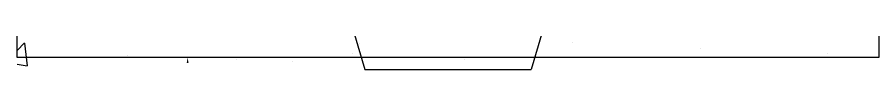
# Model space of a CAD drawing. Header units: inches. Extents: x -90 to 2036, y -33 to 3377.
# Drawn here: x 1337.49 to 1372.93, y 3259.24 to 3260.34 of the extents above; entities that cross this region are included whole.
import ezdxf

# ---------------------------------------------------------------- set-up
doc = ezdxf.new("R2010")
doc.units = ezdxf.units.IN
doc.header["$MEASUREMENT"] = 0
doc.layers.add('First floor Utility', color=69, linetype='CONTINUOUS')

msp = doc.modelspace()

# ---------------------------------------------------------------- linework, layer by layer
at = {"layer": 'First floor Utility', "color": 253, "linetype": 'Continuous'}
for p, q in [((1337.493, 3259.731, -409.449), (1337.493, 3330.597, -409.449)), ((1372.927, 3330.597, -409.449), (1372.927, 3259.731, -409.449)), ((1351.329, 3260.812, -409.449), (1351.785, 3259.239, -409.449)), ((1359.091, 3260.812, -409.449), (1358.635, 3259.239, -409.449)), ((1337.493, 3260.011, -409.449), (1337.794, 3260.325, -409.449)), ((1337.915, 3259.386, -409.449), (1337.806, 3260.321, -409.449)), ((1351.551, 3260.323, -409.449), (1351.551, 3260.323, -409.449)), ((1360.327, 3260.331, -409.449), (1360.327, 3260.331, -409.449)), ((1351.275, 3259.875, -409.449), (1351.275, 3259.875, -409.449)), ((1365.581, 3260.109, -409.449), (1365.581, 3260.109, -409.449)), ((1370.835, 3259.887, -409.449), (1370.835, 3259.887, -409.449)), ((1372.927, 3259.731, -409.449), (1337.493, 3259.731, -409.449)), ((1342.04, 3259.822, -409.449), (1342.04, 3259.822, -409.449)), ((1346.498, 3259.63, -409.449), (1346.498, 3259.63, -409.449)), ((1348.811, 3259.55, -409.449), (1348.811, 3259.55, -409.449)), ((1355.878, 3259.632, -409.449), (1355.878, 3259.632, -409.449)), ((1371.54, 3259.738, -409.449), (1371.54, 3259.738, -409.449)), ((1337.493, 3259.454, -409.449), (1337.903, 3259.39, -409.449)), ((1351.785, 3259.239, -409.449), (1358.635, 3259.239, -409.449))]:
    msp.add_line(p, q, dxfattribs=at)
msp.add_solid([(1344.462, 3259.494, -409.449), (1344.502, 3259.731, -409.449), (1344.541, 3259.494, -409.449)], dxfattribs=at)

doc.saveas('drawing.dxf')
